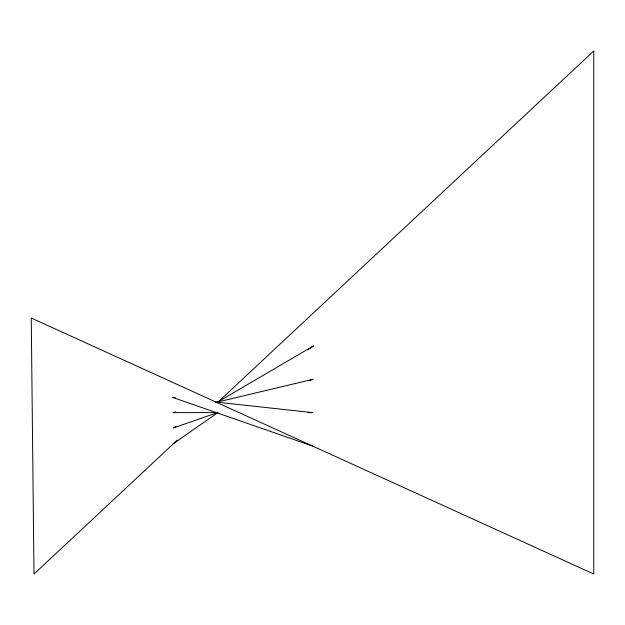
<?xml version="1.0" encoding="UTF-8"?>
<svg xmlns="http://www.w3.org/2000/svg" width="625" height="625" viewBox="0 0 625 625"><rect width="100%" height="100%" fill="white"/><g stroke="black" fill="none" stroke-linecap="round" stroke-linejoin="round"><path stroke-width="0.94" d="M177.32 440.094L34 574.023L31.25 318.008L593.75 574.023L593.75 50.977L217.969 402.117M173.938 443.258L217.805 412.656M307.945 349.773L313.531 345.883L217.047 402.391M175.938 426.477L173.422 427.945L217.555 412.57L172.906 412.641L175.75 411.961M308.586 380.859L313.188 379.258L216.508 402.266M307.984 412.641L312.844 412.641L215.008 401.969M175.297 397.641L172.391 397.328L312.5 446.016"/></g></svg>
